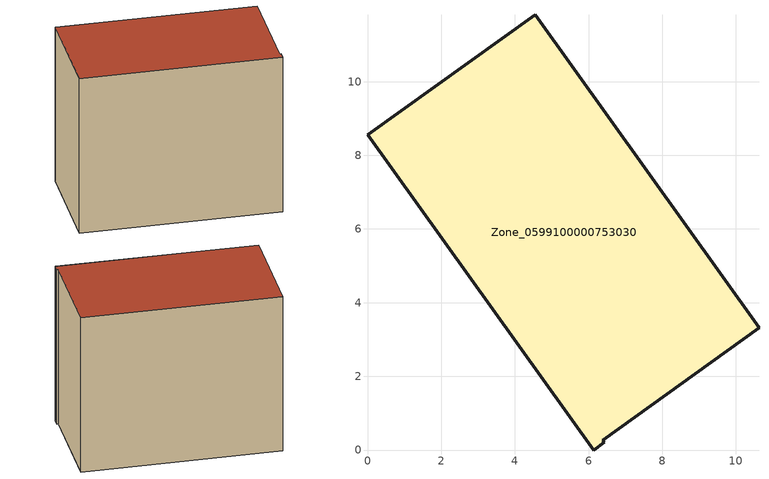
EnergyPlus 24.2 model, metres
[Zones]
Zone_0599100000753030
 floor ground (C_G): 0,8.56 4.55,11.81 10.63,3.32 6.38,0.26 6.42,0.21 6.13,0 z0
 wall outside (C_F): 4.55,11.81 0,8.56 6.13,0 6.42,0.21 6.38,0.26 10.63,3.32 4.55,11.81 z0:8.87
 roof outside (C_R): 6.13,0 6.42,0.21 6.38,0.26 10.63,3.32 4.55,11.81 0,8.56 z8.87
[BUILDING]
Pand.0599100000753030: North Axis=0; Terrain=City; Loads Convergence Tolerance Value=0.04; Temperature Convergence Tolerance Value=0.4; Solar Distribution=FullExterior; Maximum Number of Warmup Days=25; Minimum Number of Warmup Days=1
[Site:Location]
Rotterdam.The.Hague.AP_ZH_NLD Design_Conditions: Latitude=51.96; Longitude=4.45; Time Zone=1; Elevation=-4.5
[SITE:GROUNDTEMPERATURE:BUILDINGSURFACE]
18, 18, 18, 18, 18, 18, 18, 18, 18, 18, 18, 18
[MATERIAL] Thermal Absorptance=0.9; Solar Absorptance=0.7; Visible Absorptance=0.7
Name | Roughness | Thickness | Conductivity | Density | Specific Heat
G.TI.2006-2014 | MediumSmooth | 0.15 | 0.06 | 540 | 1210
F.TI.2006-2014 | Rough | 0.3 | 0.12 | 1920 | 840
R.TI.2006-2014 | MediumRough | 0.2 | 0.08 | 1500 | 1000
[CONSTRUCTION]
C_G: G.TI.2006-2014
C_F: F.TI.2006-2014
C_R: R.TI.2006-2014
[ZONE]
Zone_0599100000753030: Type=1; Multiplier=1; Ceiling Height=Autocalculate; Volume=Autocalculate; Floor Area=autocalculate; Part of Total Floor Area=Yes
[ZONEINFILTRATION:DESIGNFLOWRATE]
Infil_Zone_0599100000753030: Zone or ZoneList or Space or SpaceList=Zone_0599100000753030; Schedule=AlwaysOn; Design Flow Rate Calculation Method=Flow/Area; Flow Rate per Floor Area=0.0015; Constant Term Coefficient=1; Temperature Term Coefficient=0; Velocity Term Coefficient=0; Velocity Squared Term Coefficient=0
[HVACTEMPLATE:ZONE:IDEALLOADSAIRSYSTEM]
Zone_0599100000753030: Maximum Heating Supply Air Temperature=50; Minimum Cooling Supply Air Temperature=13; Maximum Heating Supply Air Humidity Ratio=0.0156; Minimum Cooling Supply Air Humidity Ratio=0.0077; Heating Limit=NoLimit; Cooling Limit=NoLimit; Dehumidification Control Type=ConstantSensibleHeatRatio; Cooling Sensible Heat Ratio=0.7; Dehumidification Setpoint=60; Humidification Control Type=None; Humidification Setpoint=30; Outdoor Air Method=None; Outdoor Air Flow Rate per Person=0.00944; Outdoor Air Flow Rate per Zone Floor Area=0; Outdoor Air Flow Rate per Zone=0; Demand Controlled Ventilation Type=None; Outdoor Air Economizer Type=NoEconomizer; Heat Recovery Type=None; Sensible Heat Recovery Effectiveness=0.7; Latent Heat Recovery Effectiveness=0.65
[ZONECONTROL:THERMOSTAT]
ThermostatControl_Zone_0599100000753030: Zone or ZoneList=Zone_0599100000753030; Control Type Schedule=DualSetpointControlType; Control 1=Thermostat_Zone_0599100000753030; Temperature Difference Between Cutout And Setpoint=0
[THERMOSTATSETPOINT:DUALSETPOINT]
Thermostat_Zone_0599100000753030: Heating Setpoint Temperature Schedule=HeatingSetpoint_Zone_0599100000753030; Cooling Setpoint Temperature Schedule=CoolingSetpoint_Zone_0599100000753030
[SCHEDULE:COMPACT]
HeatingSetpoint_Zone_0599100000753030: Through: 12/31, For: AllDays, Until: 24:00, 21
CoolingSetpoint_Zone_0599100000753030: Through: 12/31, For: AllDays, Until: 24:00, 24
DualSetpointControlType: Through: 12/31, For: AllDays, Until: 24:00, 4
AlwaysOn: Through: 12/31, For: AllDays, Until: 24:00, 1
